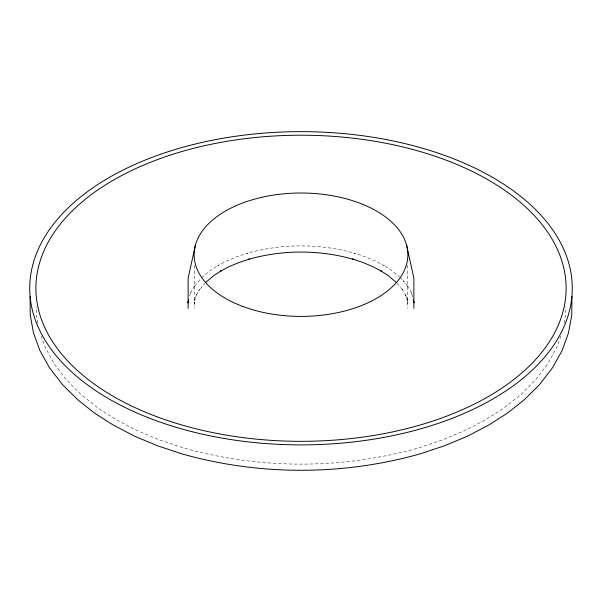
<?xml version="1.0" encoding="UTF-8"?>
<svg xmlns="http://www.w3.org/2000/svg" width="602" height="602" viewBox="0 0 602 602"><rect width="100%" height="100%" fill="white"/><g stroke="black" fill="none" stroke-linecap="round" stroke-linejoin="round"><path stroke-width="0.45" stroke-dasharray="3.01 2.26" d="M194.28 301.813L194.168 303.566L195.341 297.14L194.461 300.488L196.809 294.107L196.064 295.635L199.578 289.389L198.66 290.751L204.861 283.294M564.051 323.131L565.662 314.282L565.745 306.824M189.592 295.883L191.143 291.677L190.623 292.745L194.318 286.176L193.678 287.131L200.872 278.575M560.868 336.029L556.391 348.182L547.338 364.413L535.494 379.9L521.031 394.445L504.152 407.885L485.844 419.624L464.842 430.588L442.794 439.836L418.661 447.873C342.237 469.537 259.763 469.537 183.339 447.873L159.206 439.836L137.158 430.588L116.156 419.624L97.848 407.885L80.969 394.445L66.506 379.9L54.662 364.413L45.609 348.182L41.132 336.029M201.474 277.966L210.286 270.494L218.466 265.249L217.713 265.685L226.871 260.922L236.849 256.738L247.527 253.179L246.993 253.352C282.075 243.404 319.925 243.404 355.007 253.352L354.473 253.179L365.151 256.738L375.129 260.922L384.287 265.685L383.534 265.249L391.714 270.494L399.314 276.754M399.916 277.364L404.16 281.601L403.43 280.788L408.322 287.131L407.682 286.176L411.377 292.745L410.857 291.677L412.716 296.718M397.139 283.294L403.34 290.751L402.422 289.389L405.936 295.635L405.191 294.107L407.539 300.488L406.659 297.14L407.832 303.566L407.72 301.813M412.716 296.056L412.949 297.253M37.949 323.131L36.338 314.282L36.255 306.824M407.72 265.392L407.72 308.277M194.28 265.392L194.28 308.277"/><path stroke-width="0.9" d="M188.125 301.632L188.05 302.851L188.667 299.457M195.454 245.052L188.125 278.139L188.125 308.457M205.508 282.647L213.845 275.528L221.702 270.494L220.625 271.111L229.467 266.513L239.092 262.48L249.401 259.041L248.641 259.289C282.647 249.649 319.353 249.649 353.359 259.289L352.599 259.041L362.908 262.48L372.533 266.513L381.375 271.111L380.298 270.494L388.155 275.528L396.492 282.647M406.546 245.052L413.875 278.139L413.875 308.457M413.333 299.457L413.95 302.851L413.875 301.632M571.9 296.462A271.269 156.618 0 0 1 153.254 419.617A271.269 156.618 0 0 1 177.846 148.717A271.269 156.618 0 0 1 571.9 296.462L571.787 314.989L568.491 332.996L562.057 350.612L552.598 367.626L539.211 384.979L524.079 399.916L507.719 412.919L489.087 424.861L467.438 436.179L445.044 445.57L420.309 453.81C342.816 475.776 259.184 475.776 181.691 453.81L156.956 445.57L134.562 436.179L112.913 424.861L94.281 412.919L77.921 399.916L62.789 384.979L49.402 367.626L39.943 350.612L33.509 332.996L30.213 314.989L30.1 296.462M242.794 306.448A106.863 61.697 0 0 0 407.72 257.934A106.863 61.697 0 0 0 252.486 199.729A106.863 61.697 0 0 0 242.794 306.448M156.61 416.629A265.106 153.058 0 0 0 565.745 296.274A265.106 153.058 0 0 0 180.645 151.892A265.106 153.058 0 0 0 156.61 416.629"/></g></svg>
